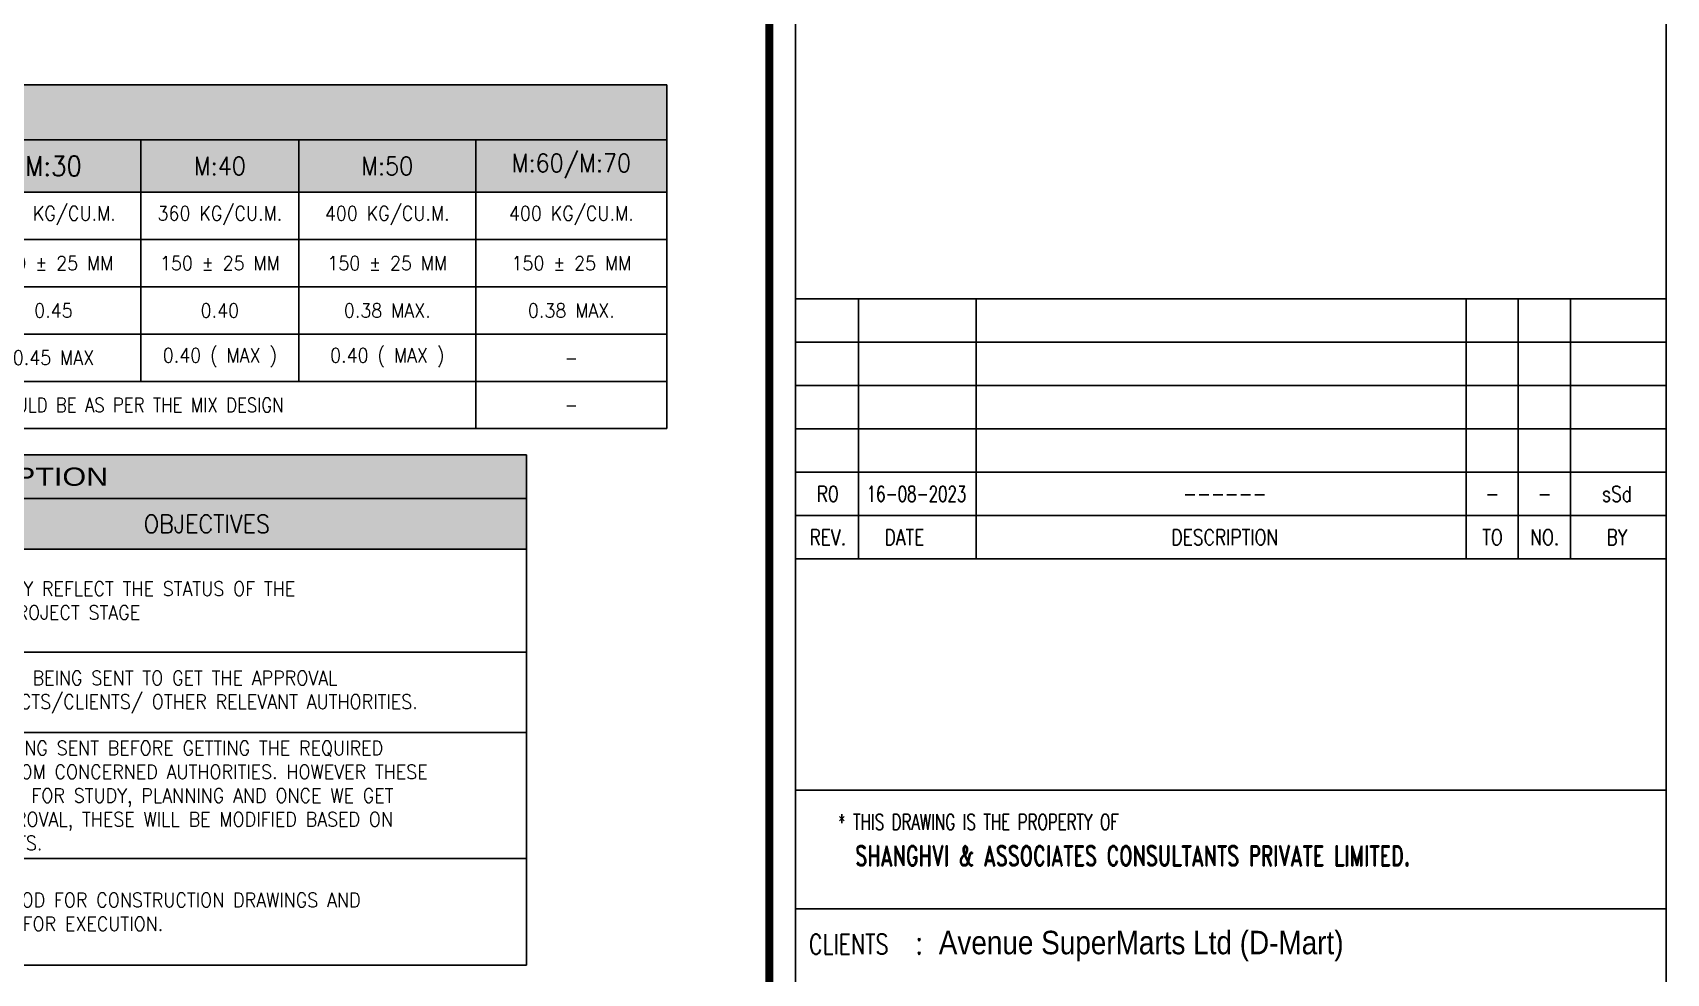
# Model space of a CAD drawing. Header units: inches. Extents: x 74008 to 297778, y 30011 to 129011.
# Drawn here: x 189732 to 220694, y 46970 to 64811 of the extents above; entities that cross this region are included whole.
import ezdxf
from ezdxf.enums import TextEntityAlignment as Align

# ---------------------------------------------------------------- set-up
doc = ezdxf.new("R2010")
doc.units = ezdxf.units.IN
doc.header["$MEASUREMENT"] = 0
for name, color, linetype in [('BEAM', 7, 'Continuous'), ('BEAM_SCHEDULE', 7, 'Continuous'), ('BORDER', 5, 'Continuous'), ('TITLE BLOCK', 7, 'Continuous'), ('TITLE_BLOCK', 7, 'Continuous')]:
    doc.layers.add(name, color=color, linetype=linetype)
doc.styles.add('ARIAL', font='arial.ttf')
doc.styles.add('ROMAND', font='romanD.shx')
doc.styles.add('ROMANS', font='romans.shx')
doc.styles.add('Romans25', font='romans.shx', dxfattribs={"width": 0.8, "height": 2.5})
doc.styles.add('Romans35', font='romans.shx', dxfattribs={"width": 0.8, "height": 3.5})
doc.styles.add('RS', font='Romans.shx')
doc.styles.add('SHEET SANS', font='SANSS___.TTF', dxfattribs={"width": 1.2})

# ---------------------------------------------------------------- blocks, each defined once
blk = doc.blocks.new('*T28')
at = {"layer": 'BEAM_SCHEDULE', "color": 8}
for p, q in [((0, 0), (16447, 0)), ((0, 0), (0, -1786)), ((16447, 0), (16447, -1786)), ((0, -828), (16447, -828)), ((4327, -828), (4327, -1786))]:
    blk.add_line(p, q, dxfattribs=at)
at = {"layer": 'BEAM_SCHEDULE', "color": 154}
for p, q in [((0, -1786), (16447, -1786)), ((0, -1786), (0, -9676)), ((4327, -1786), (4327, -9676)), ((16447, -1786), (16447, -9676)), ((0, -3737), (16447, -3737)), ((0, -5262), (16447, -5262)), ((0, -7656), (16447, -7656)), ((0, -9676), (16447, -9676))]:
    blk.add_line(p, q, dxfattribs=at)
at = {"layer": 'BEAM_SCHEDULE', "color": 58}
for points in [[(0, 0), (0, -828), (16447, 0), (16447, -828)], [(0, -828), (0, -1786), (4327, -828), (4327, -1786)], [(4327, -828), (4327, -1786), (16447, -828), (16447, -1786)]]:
    blk.add_solid(points, dxfattribs=at)
at = {"layer": 'BEAM_SCHEDULE', "color": 250}
for points in [[(0, -1786), (0, -3737), (4327, -1786), (4327, -3737)], [(0, -3737), (0, -5262), (4327, -3737), (4327, -5262)], [(0, -5262), (0, -7656), (4327, -5262), (4327, -7656)], [(0, -7656), (0, -9676), (4327, -7656), (4327, -9676)]]:
    blk.add_solid(points, dxfattribs=at)
at = {"layer": 'BEAM_SCHEDULE', "color": 3, "char_height": 345, "style": 'Romans35'}
for s, insert, width, attachment_point in [('{\\fArial|b0|i0|c0|p34;\\W1.2;2.10  DRAWING DESCRIPTION}', (162, -414), 16122.93, 4), ('{\\W0.9;ISSUED FOR}', (162, -1307), 4002.89, 4), ('{\\W0.9;OBJECTIVES}', (10387, -1307), 11796.04, 5)]:
    blk.add_mtext(s, dxfattribs=dict(at, insert=insert, width=width, attachment_point=attachment_point))
at = {"layer": 'BEAM_SCHEDULE', "color": 7, "attachment_point": 4, "style": 'Romans25'}
for s, insert, char_height, width in [('{\\W0.9;\\C3;CONCEPT/\\PSCHEMATIC/\\PTENDER}', (162, -2762), 345, 4002.89), ('{\\W0.9;DRAWINGS ONLY REFLECT THE STATUS OF THE \\PPARTICULAR PROJECT STAGE}', (4489, -2762), 270, 11796.04), ('{\\W0.9;\\C3;APPROVAL }', (162, -4499), 345, 4002.89), ('{\\W0.9;THE DWGS ARE BEING SENT TO GET THE APPROVAL \\PFROM ARCHITECTS/CLIENTS/ OTHER RELEVANT AUTHORITIES.}', (4489, -4499), 270, 11796.04), ('{\\W0.9;THESE ARE BEING SENT BEFORE GETTING THE REQUIRED\\P APPROVAL FROM CONCERNED AUTHORITIES. HOWEVER THESE\\P CAN BE USED FOR STUDY, PLANNING AND ONCE WE GET\\P PROPER APPROVAL, THESE WILL BE MODIFIED BASED ON\\P THE COMMENTS.}', (4489, -6459), 270, 11796.04), ('{\\W0.9;\\C3;ADVANCE COPY}', (162, -6459), 345, 4002.89), ('{\\W0.9;THESE ARE GOOD FOR CONSTRUCTION DRAWINGS AND \\PCAN BE USED FOR EXECUTION.}', (4489, -8666), 270, 11796.04), ('{\\W0.9;\\C3;CONSTRUCTION }', (162, -8666), 345, 4002.89)]:
    blk.add_mtext(s, dxfattribs=dict(at, insert=insert, char_height=char_height, width=width))
blk = doc.blocks.new('*T29')
at = {"layer": 'BEAM_SCHEDULE', "color": 4}
for p, q in [((0, 0), (32771, 0)), ((0, 0), (0, -1044)), ((32771, 0), (32771, -1044))]:
    blk.add_line(p, q, dxfattribs=at)
at = {"layer": 'BEAM_SCHEDULE', "color": 8}
for p, q in [((0, -1044), (32771, -1044)), ((0, -1044), (0, -2035)), ((16171, -1044), (16171, -2035)), ((19485, -1044), (19485, -2035)), ((22804, -1044), (22804, -2035)), ((25793, -1044), (25793, -2035)), ((29148, -1044), (29148, -2035)), ((32771, -1044), (32771, -2035))]:
    blk.add_line(p, q, dxfattribs=at)
at = {"layer": 'BEAM_SCHEDULE', "color": 154}
for p, q in [((0, -2035), (32771, -2035)), ((0, -2035), (0, -6520)), ((16171, -2035), (16171, -6520)), ((19485, -2035), (19485, -5623)), ((22804, -2035), (22804, -5623)), ((25793, -2035), (25793, -5623)), ((29148, -2035), (29148, -6520)), ((32771, -2035), (32771, -6520)), ((0, -2932), (32771, -2932)), ((0, -3832), (32771, -3832)), ((0, -4726), (32771, -4726)), ((0, -5623), (32771, -5623)), ((0, -6520), (32771, -6520))]:
    blk.add_line(p, q, dxfattribs=at)
at = {"layer": 'BEAM_SCHEDULE', "color": 58}
blk.add_solid([(0, 0), (0, -1044), (32771, 0), (32771, -1044)], dxfattribs=at)
at = {"layer": 'BEAM_SCHEDULE', "color": 250}
for points in [[(0, -1044), (0, -2035), (16171, -1044), (16171, -2035)], [(16171, -1044), (16171, -2035), (19485, -1044), (19485, -2035)], [(19485, -1044), (19485, -2035), (22804, -1044), (22804, -2035)], [(22804, -1044), (22804, -2035), (25793, -1044), (25793, -2035)], [(25793, -1044), (25793, -2035), (29148, -1044), (29148, -2035)], [(29148, -1044), (29148, -2035), (32771, -1044), (32771, -2035)], [(0, -2035), (0, -2932), (16171, -2035), (16171, -2932)], [(0, -2932), (0, -3832), (16171, -2932), (16171, -3832)], [(0, -3832), (0, -4726), (16171, -3832), (16171, -4726)], [(0, -4726), (0, -5623), (16171, -4726), (16171, -5623)], [(0, -5623), (0, -6520), (16171, -5623), (16171, -6520)]]:
    blk.add_solid(points, dxfattribs=at)
at = {"layer": 'BEAM_SCHEDULE', "color": 3}
for s, insert, char_height, width, attachment_point, style in [('{\\W1.2;2.8  CONCRETE MIX SPECIFICATIONS}', (162, -522), 345, 32447.32, 4, 'ARIAL'), ('{\\W0.9;GRADE OF CONCRETE    \\W0.6;              }', (162, -1539), 345, 15847.48, 4, 'Romans35'), ('{\\W0.9;M:25}', (17828, -1539), 345, 2989.49, 5, 'Romans35'), ('{\\W0.9;M:30}', (21144, -1539), 378, 2994.88, 5, 'Romans35'), ('{\\W0.9;M:40}', (24299, -1539), 345, 2665.43, 5, 'Romans35'), ('{\\W0.9;M:50}', (27471, -1539), 345, 3031.04, 5, 'Romans35'), ('{\\W0.9;M:60/M:70}', (30960, -1539), 345, 3298.99, 5, 'Romans35'), ('{\\W0.9;MINIMUM CEMENT CONTENT}', (162, -2483), 345, 15847.48, 4, 'Romans25'), ('{\\W0.9;SLUMP}', (162, -3382), 345, 15847.48, 4, 'Romans25'), ('{\\W0.9;WATER CEMENT RATIO IN RCC MEMBERS}', (162, -4279), 345, 15847.48, 4, 'Romans25'), ('{\\W0.9;WATER CEMENT RATIO FOR P.C.C. AGAINST VERTICAL SURFACES}', (162, -5174), 345, 15847.48, 4, 'Romans25'), ('{\\W0.9;ADMIXTURES USED}', (162, -6071), 345, 15847.48, 4, 'Romans25')]:
    blk.add_mtext(s, dxfattribs=dict(at, insert=insert, char_height=char_height, width=width, attachment_point=attachment_point, style=style))
at = {"layer": 'BEAM_SCHEDULE', "color": 7, "char_height": 270, "attachment_point": 5, "style": 'Romans25'}
for s, insert, width in [('{\\W0.9;240 KG/CU.M. }', (17828, -2483), 2989.49), ('\\A1;{\\W0.9;320 KG/CU.M. }', (21144, -2483), 2994.88), ('{\\W0.9;360 KG/CU.M. }', (24299, -2483), 2665.43), ('{\\W0.9;400 KG/CU.M. }', (27471, -2483), 3031.04), ('{\\W0.9;400 KG/CU.M. }', (30960, -2483), 3298.99), ('{\\W0.9;100 %%P 25 MM}', (17828, -3382), 2989.49), ('\\A1;{\\W0.9;150 %%P 25 MM}', (21144, -3382), 2994.88), ('{\\W0.9;150 %%P 25 MM}', (24299, -3382), 2665.43), ('{\\W0.9;150 %%P 25 MM}', (27471, -3382), 3031.04), ('{\\W0.9;150 %%P 25 MM}', (30960, -3382), 3298.99), ('{\\W0.9;0.60}', (17828, -4279), 2989.49), ('\\A1;{\\W0.9;0.45}', (21144, -4279), 2994.88), ('{\\W0.9;0.40}', (24299, -4279), 2665.43), ('{\\W0.9;0.38 MAX.}', (27471, -4279), 3031.04), ('{\\W0.9;0.38 MAX.}', (30960, -4279), 3298.99), ('{\\W0.9;0.40 ( MAX )}', (17828, -5174), 2989.49), ('{\\W0.9;0.40 ( MAX )}', (24299, -5174), 2665.43), ('{\\W0.9;0.40 ( MAX )}', (27471, -5174), 3031.04), ('\\A1;{\\W0.9;0.45 MAX}', (21144, -5174), 2994.88), ('-', (30960, -5174), 3298.99), ('{\\W0.85;SHOULD BE AS PER THE MIX DESIGN}', (22660, -6071), 12652.85), ('-', (30960, -6071), 3298.99)]:
    blk.add_mtext(s, dxfattribs=dict(at, insert=insert, width=width))

msp = doc.modelspace()

# ---------------------------------------------------------------- linework, layer by layer
at = {"layer": 'BEAM', "color": 224, "const_width": 150}
msp.add_lwpolyline([(144979.9, 44377.1), (203692.2, 44377.1), (203692.2, 128510.7), (144979.9, 128510.7)], close=True, dxfattribs=at)
at = {"layer": 'BORDER'}
msp.add_lwpolyline([(74007.6, 30010.7), (220692.6, 30010.7), (220692.6, 129010.7), (74007.6, 129010.7)], close=True, dxfattribs=at)
at = {"layer": 'TITLE_BLOCK', "color": 3}
for p, q in [((204192.2, 30010.7), (204192.2, 129010.7)), ((204193.8, 59764.7), (220694.2, 59764.7)), ((204193.8, 55652.4), (220694.2, 55652.4)), ((204193.8, 54829.9), (220694.2, 54829.9)), ((204193.3, 50445.3), (220693.7, 50445.3)), ((204193.3, 48195.3), (220693.7, 48195.3))]:
    msp.add_line(p, q, dxfattribs=at)
at = {"layer": 'TITLE_BLOCK', "color": 8}
for p, q in [((205382.8, 59764.7), (205382.8, 54829.9)), ((205382.8, 59764.7), (205382.8, 54829.9)), ((207615.8, 59764.7), (207615.8, 54829.9)), ((216898.8, 59764.7), (216898.8, 54829.9)), ((216898.8, 59764.7), (216898.8, 55652.4)), ((217889, 59764.7), (217889, 54829.9)), ((218879.1, 59764.7), (218879.1, 54829.9)), ((204193.8, 58942.2), (220694.2, 58942.2)), ((204193.8, 58119.8), (220694.2, 58119.8)), ((204193.8, 57297.3), (220694.2, 57297.3)), ((204193.8, 56474.8), (220694.2, 56474.8))]:
    msp.add_line(p, q, dxfattribs=at)
at = {"layer": 'TITLE_BLOCK', "color": 4}
msp.add_line((204193.8, 54829.9), (220694.2, 54829.9), dxfattribs=at)

# ---------------------------------------------------------------- block references
for name, p in [('*T29', (168981.2, 63820.9)), ('*T28', (182646.8, 56801.2))]:
    msp.add_blockref(name, p)

# ---------------------------------------------------------------- texts
at = {"layer": 'TITLE BLOCK', "color": 152, "style": 'SHEET SANS', "width": 0.85}
msp.add_text('Avenue SuperMarts Ltd (D-Mart)', height=445.5, dxfattribs=at).set_placement((206904.8, 47332))
at = {"layer": 'TITLE_BLOCK', "style": 'ROMANS'}
for s, width, p in [('R0', 0.8, (204801.5, 56063.6)), ('16-08-2023', 0.7, (206482.9, 56063.6)), ('------', 0.8, (212326.6, 56063.6)), ('-', 0.8, (217399.6, 56063.6)), ('-', 0.8, (218389.7, 56063.6)), ('sSd', 0.8, (219759.3, 56063.6)), ('REV.', 0.8, (204802.1, 55241.1)), ('DATE', 0.8, (206256.1, 55241.1)), ('DESCRIPTION', 0.8, (212326.6, 55241.1)), ('TO', 0.8, (217399.6, 55241.1)), ('NO.', 0.8, (218389.7, 55241.1)), ('BY', 0.8, (219759.3, 55241.1))]:
    msp.add_text(s, height=297, dxfattribs=dict(at, width=width)).set_placement(p, align=Align.MIDDLE)
at = {"layer": 'TITLE_BLOCK'}
for s, height, style, width, p in [('* THIS DRAWING IS THE PROPERTY OF', 297, 'RS', 0.7, (204998.2, 49692.4)), ('SHANGHVI & ASSOCIATES CONSULTANTS PRIVATE LIMITED.', 380.769, 'ROMAND', 0.7, (205322.3, 49009)), ('CLIENTS', 380.77, 'RS', 0.75, (204444.1, 47332)), (':', 456.9, 'RS', 0.75, (206459.1, 47332))]:
    msp.add_text(s, height=height, dxfattribs=dict(at, style=style, width=width)).set_placement(p)

doc.saveas('drawing.dxf')
